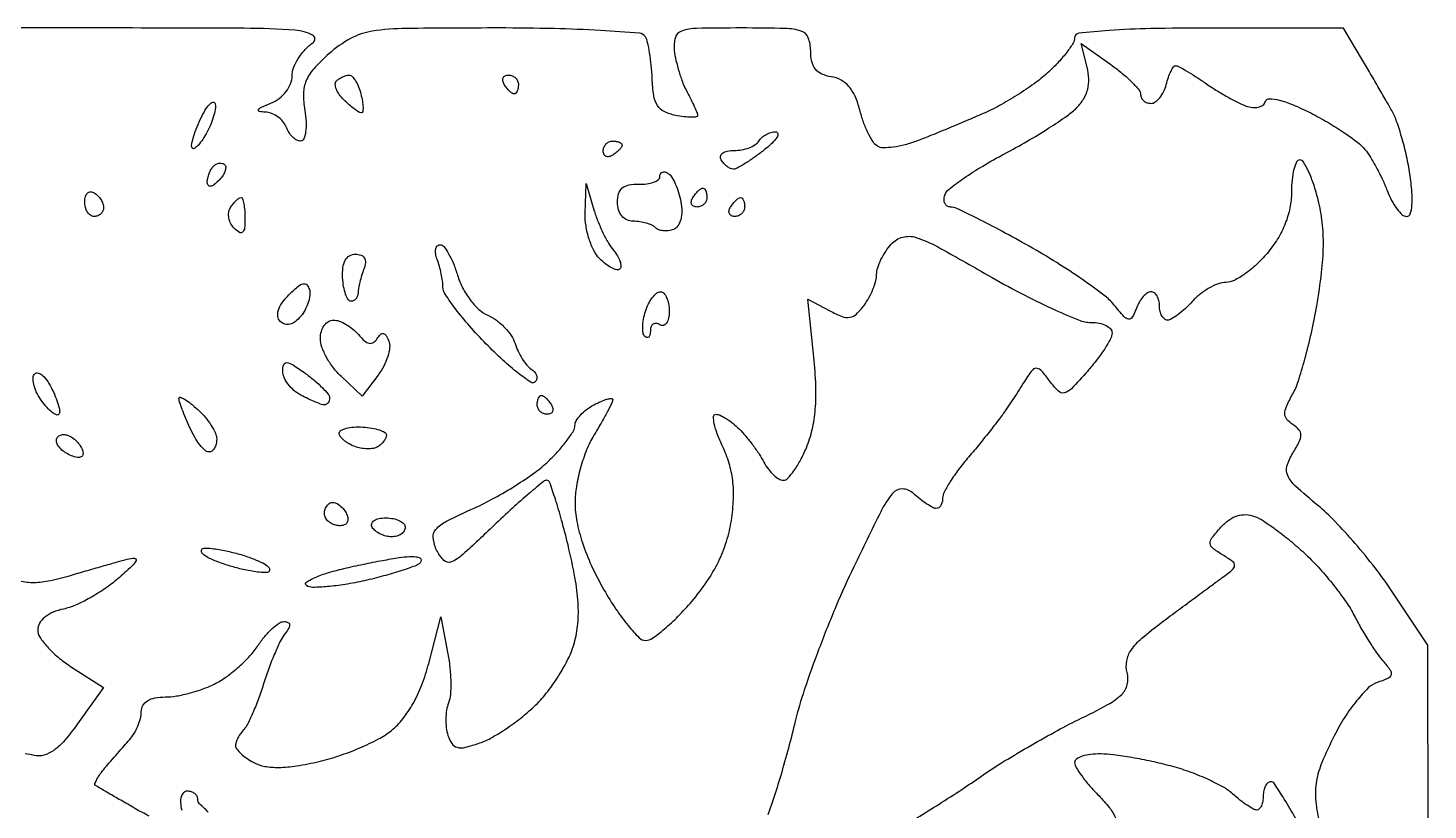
# Model space of a CAD drawing. Extents: x 0 to 102, y 0 to 135.
# Drawn here: x 45.26 to 57.82, y 128.34 to 135.36 of the extents above; entities that cross this region are included whole.
import ezdxf

# ---------------------------------------------------------------- set-up
doc = ezdxf.new("R2010")
doc.units = 0
doc.header["$MEASUREMENT"] = 0

msp = doc.modelspace()

# ---------------------------------------------------------------- linework, layer by layer
for points in [[(57.82224, 128.044151), (57.82038, 129.8187), (57.497034, 130.304742, 0.018129), (57.348404, 130.511496, 0.013143), (57.168805, 130.730964, 0.013308), (56.987016, 130.930569, 0.028084), (56.833717, 131.073184, -0.010923), (56.633087, 131.247383, -0.096947), (56.563429, 131.340811, -0.187918), (56.556919, 131.42646, -0.064957), (56.609022, 131.541473, 0.02141), (56.666955, 131.644491, 0.117128), (56.681804, 131.706161, 0.185109), (56.663991, 131.753061, 0.071365), (56.609815, 131.798622, -0.077305), (56.556182, 131.844821, -0.176098), (56.537778, 131.894191, -0.108886), (56.551823, 131.960499, -0.020866), (56.607584, 132.070991, 0.049339), (56.657513, 132.185711, 0.011539), (56.717317, 132.386983, 0.011785), (56.775577, 132.622831, 0.011326), (56.82351, 132.8643, 0.013577), (56.867502, 133.16315, 0.026254), (56.883557, 133.404185, 0.031354), (56.873329, 133.614144, 0.03371), (56.836848, 133.81605, 0.01829), (56.796825, 133.953819, 0.027679), (56.751148, 134.069982, 0.026334), (56.705953, 134.156236, 0.264817), (56.671957, 134.1756, 0.292012), (56.643118, 134.157188, 0.045626), (56.619301, 134.090527, 0.038706), (56.602799, 133.996976, 0.02431), (56.5974, 133.885991, -0.050028), (56.583249, 133.744915, -0.044801), (56.541246, 133.603899, -0.042748), (56.47239, 133.466471, -0.037414), (56.37838, 133.336091, -0.030491), (56.28361, 133.236475, -0.033317), (56.180055, 133.15226, -0.035409), (56.082695, 133.093189, -0.119202), (56.010792, 133.0758, 0.087813), (55.942898, 133.063784, 0.040215), (55.860885, 133.026097, 0.038197), (55.778663, 132.971344, 0.042875), (55.7091, 132.9066, -0.021385), (55.645233, 132.841823, -0.02603), (55.579957, 132.787103, -0.026046), (55.521523, 132.747679, -0.136196), (55.484488, 132.7374, -0.172711), (55.457211, 132.747112, -0.093691), (55.434, 132.774677, -0.074067), (55.418295, 132.815754, -0.054379), (55.413, 132.8643, 0.057609), (55.407389, 132.912836, 0.076852), (55.390808, 132.953923, 0.095748), (55.36627, 132.981458, 0.164455), (55.337451, 132.9912, 0.154553), (55.304441, 132.980746, 0.056778), (55.267469, 132.947872, 0.049462), (55.23254, 132.90014, 0.041642), (55.205302, 132.843702, -0.033616), (55.167871, 132.762858, -0.313272), (55.135293, 132.746604, -0.17656), (55.094112, 132.768775, -0.011776), (55.005901, 132.872693, 0.06022), (54.913835, 132.962006, 0.011193), (54.722693, 133.100652, 0.011852), (54.490453, 133.253292, 0.010572), (54.242318, 133.400891, 0.005412), (53.99836, 133.53564, 0.007768), (53.779152, 133.649285, 0.004568), (53.593079, 133.74, 0.111579), (53.537318, 133.7526, -0.140351), (53.507943, 133.761011, -0.142212), (53.48765, 133.783664, -0.115238), (53.480041, 133.81793, -0.073875), (53.486499, 133.85835, -0.151451), (53.524417, 133.913006, -0.014208), (53.657667, 134.011232, -0.017204), (53.827436, 134.120628, -0.012692), (54.022299, 134.2303, 0.009938), (54.225374, 134.343125, 0.010491), (54.420121, 134.461984, 0.010174), (54.583507, 134.571216, 0.045929), (54.671086, 134.6452, 0.058546), (54.73251, 134.724245, 0.073309), (54.768401, 134.809782, 0.071623), (54.778571, 134.903639, 0.052757), (54.763909, 135.007316), (54.710345, 135.220732), (54.977072, 135.030805, -0.018214), (55.079221, 134.95231, -0.0244), (55.165449, 134.87351, -0.022945), (55.228956, 134.803357, -0.174187), (55.2438, 134.762039, 0.116605), (55.25091, 134.731967, 0.100522), (55.270978, 134.706359, 0.093028), (55.300987, 134.689169, 0.083867), (55.33632, 134.6832, 0.156018), (55.374985, 134.695566, 0.068086), (55.41466, 134.732902, 0.057927), (55.449308, 134.787671, 0.048178), (55.473087, 134.8524, -0.021026), (55.492985, 134.917222, -0.031156), (55.51624, 134.971897, -0.031786), (55.539533, 135.011835, -0.249822), (55.557857, 135.0216, -0.12568), (55.583264, 135.015111, -0.007558), (55.652441, 134.975941, -0.010941), (55.733967, 134.925709, -0.007841), (55.82294, 134.866167, 0.01239), (55.919371, 134.802895, 0.010758), (56.02342, 134.741318, 0.010883), (56.120042, 134.689645, 0.030979), (56.190084, 134.659419, 0.061242), (56.246856, 134.646538, 0.08119), (56.29965, 134.649774, 0.10016), (56.340332, 134.668084, 0.157913), (56.362848, 134.698644, -0.326561), (56.398994, 134.724327, -0.057904), (56.486465, 134.712962, -0.039514), (56.611336, 134.671044, -0.017224), (56.769877, 134.596928, -0.014999), (56.922213, 134.513362, -0.015273), (57.068328, 134.42129, -0.015217), (57.190178, 134.3337, -0.059085), (57.256687, 134.268987, -0.032206), (57.305146, 134.200625, -0.014279), (57.360476, 134.104817, -0.014065), (57.413499, 133.999661, -0.018428), (57.455599, 133.90065, 0.03012), (57.495956, 133.811578, 0.039758), (57.543664, 133.736341, 0.044556), (57.591467, 133.683315, 0.189237), (57.630482, 133.668, 0.324201), (57.663206, 133.69171, 0.060427), (57.678535, 133.768895, 0.039757), (57.678042, 133.888226, 0.016315), (57.659254, 134.049152, 0.017268), (57.629607, 134.209006, 0.015021), (57.587805, 134.374123, 0.015271), (57.540907, 134.521273, 0.042344), (57.496287, 134.620202, 0.003138), (57.44427, 134.712195, 0.00133), (57.373417, 134.834927, 0.001316), (57.297081, 134.965555, 0.001723), (57.226589, 135.084515), (57.0627, 135.35893), (55.85715, 135.359465, 0.005009), (55.333553, 135.354452, 0.013341), (54.960275, 135.337167, 0.00934), (54.68813, 135.31216, 0.382261), (54.6516, 135.27136, -0.140968), (54.638059, 135.224285, -0.022839), (54.583259, 135.145182, -0.023654), (54.508028, 135.055652, -0.018846), (54.41895, 134.96629, -0.029178), (54.305592, 134.872548, -0.015464), (54.155236, 134.76931, -0.015339), (53.994446, 134.672906, -0.022917), (53.8479, 134.599644, -0.003472), (53.698642, 134.534625, -0.002432), (53.529638, 134.463368, -0.002454), (53.367072, 134.396688, -0.005117), (53.239656, 134.346666, -0.026302), (53.129868, 134.311343, -0.031277), (53.023121, 134.290132, -0.032769), (52.932879, 134.283977, -0.139943), (52.881446, 134.298516, -0.114516), (52.842831, 134.33684, -0.027189), (52.798536, 134.41663, -0.026567), (52.756501, 134.516249, -0.023487), (52.723289, 134.623915, 0.039394), (52.680982, 134.747034, 0.074797), (52.62552, 134.835683, 0.091155), (52.555013, 134.892772, 0.088727), (52.46815, 134.921734, -0.067394), (52.382988, 134.946169, -0.121613), (52.325796, 134.990194, -0.113958), (52.293387, 135.058014, -0.054766), (52.2828, 135.154384, 0.093437), (52.260598, 135.272155, 0.22343), (52.197581, 135.331868, 0.07461), (52.057916, 135.355829, 0.00524), (51.659934, 135.36, 0.004878), (51.259321, 135.356092, 0.075974), (51.124429, 135.332775, 0.248372), (51.068647, 135.274211, 0.096175), (51.05913, 135.159015, 0.029259), (51.074312, 135.069404, 0.017945), (51.10209, 134.965911, 0.01797), (51.137073, 134.86511, 0.030364), (51.174396, 134.783876, -0.007977), (51.210093, 134.714539, -0.01057), (51.240221, 134.650268, -0.008139), (51.263247, 134.595949, -0.096461), (51.2676, 134.573593, -0.382917), (51.256794, 134.561552, -0.029201), (51.209418, 134.559199, -0.028461), (51.145485, 134.563402, -0.016582), (51.069533, 134.575326, -0.067476), (50.96953, 134.60887, -0.138071), (50.908543, 134.663754, -0.10353), (50.874834, 134.754055, -0.028352), (50.860453, 134.906158, 0.014476), (50.852587, 135.024218, 0.016437), (50.838072, 135.136696, 0.015786), (50.819692, 135.230851, 0.082491), (50.799727, 135.279563, 0.239188), (50.745903, 135.312391, 0.004249), (50.397658, 135.336674, 0.009501), (49.979722, 135.354286, 0.005778), (49.485275, 135.36, 0.00269), (48.65483, 135.355532, 0.035109), (48.347563, 135.330604, 0.08811), (48.154109, 135.26501, 0.056347), (47.959779, 135.127665, 0.025984), (47.824077, 134.993479, 0.084348), (47.755926, 134.887333, 0.098186), (47.73214, 134.773916, 0.04299), (47.743693, 134.620065, -0.027391), (47.754956, 134.514312, -0.04651), (47.751257, 134.425473, -0.062902), (47.734878, 134.363952, -0.305219), (47.706426, 134.3448, -0.130433), (47.671489, 134.354071, -0.06311), (47.634254, 134.382077, -0.056173), (47.600504, 134.423164, -0.052304), (47.575794, 134.4717, 0.084423), (47.54681, 134.520621, 0.063496), (47.500571, 134.562898, 0.063125), (47.444877, 134.592446, 0.080958), (47.388099, 134.603962, -0.043435), (47.335437, 134.6106, -0.520225), (47.328718, 134.626525, -0.146208), (47.354868, 134.649472, -0.011928), (47.43945, 134.685836, 0.067164), (47.513451, 134.727845, 0.064373), (47.574879, 134.788493, 0.068252), (47.615835, 134.858889, 0.09797), (47.6298, 134.929477, -0.091842), (47.643432, 135.003067, -0.048859), (47.685032, 135.086198, -0.046378), (47.745893, 135.165544, -0.053246), (47.817824, 135.228303, 0.565991), (47.813027, 135.29643, 0.100183), (47.658084, 135.339434, 0.016492), (47.199929, 135.356875, 0.001267), (45.966888, 135.36), (43.927927, 135.36)], [(46.346185, 128.28283, -0.008886), (46.217586, 128.353485, -0.000967), (46.092024, 128.425727, -0.0014), (45.981393, 128.490078, -0.000709), (45.887743, 128.545081, -0.023319), (45.865816, 128.559419, -0.337069), (45.860896, 128.575618, -0.034832), (45.878422, 128.614342, -0.032179), (45.908744, 128.662817, -0.019431), (45.950416, 128.71627, -0.002163), (46.001858, 128.776686, -0.001379), (46.062193, 128.846537, -0.001385), (46.12174, 128.91471, -0.002577), (46.17045, 128.969593, 0.047846), (46.210935, 129.024492, 0.035229), (46.245136, 129.091927, 0.03593), (46.268568, 129.160986, 0.063907), (46.2762, 129.220457, -0.128933), (46.291006, 129.276918, -0.127066), (46.331666, 129.319215, -0.093542), (46.399153, 129.345065, -0.044844), (46.491901, 129.3534, 0.043664), (46.591534, 129.362117, 0.022468), (46.713869, 129.389407, 0.02215), (46.838116, 129.429028, 0.031074), (46.944638, 129.475976, 0.038676), (47.045719, 129.538585, 0.024432), (47.153585, 129.625943, 0.024495), (47.251772, 129.722799, 0.040825), (47.323087, 129.814376, -0.027862), (47.384054, 129.896992, -0.033818), (47.450282, 129.966802, -0.036027), (47.512436, 130.016255, -0.151153), (47.557509, 130.0302, -0.097316), (47.59271, 130.023283, -0.28138), (47.606828, 130.004089, -0.157045), (47.599474, 129.972096, -0.033362), (47.566584, 129.92445, 0.054207), (47.527492, 129.862452, 0.012617), (47.476214, 129.750359, 0.012871), (47.42349, 129.617609, 0.012297), (47.376805, 129.4803, -0.012056), (47.330826, 129.344851, -0.013762), (47.280203, 129.217696, -0.012975), (47.231696, 129.112584, -0.072227), (47.19658, 129.06153, 0.035635), (47.168115, 129.026002, 0.032629), (47.144049, 128.985762, 0.034211), (47.127382, 128.946924, 0.084443), (47.1222, 128.916457, 0.167788), (47.132787, 128.885795, 0.039028), (47.17019, 128.845076, 0.036032), (47.223028, 128.802542, 0.028595), (47.285569, 128.76432, 0.081131), (47.38448, 128.730498, 0.046257), (47.51077, 128.720991, 0.035444), (47.67002, 128.73507, 0.016957), (47.871694, 128.774471, 0.02467), (48.050122, 128.825043, 0.019772), (48.236667, 128.896337, 0.020196), (48.404201, 128.976231, 0.046977), (48.5205, 129.052302, 0.058598), (48.623039, 129.15583, 0.038731), (48.715745, 129.29546, 0.035159), (48.794522, 129.463489, 0.028743), (48.855209, 129.652525), (48.963866, 130.0725), (49.025229, 129.755887, -0.021899), (49.044778, 129.624441, -0.021665), (49.052846, 129.491314, -0.022134), (49.049685, 129.374486, -0.073908), (49.033077, 129.299819, 0.054115), (49.016058, 129.235395, 0.032895), (49.009411, 129.156817, 0.032683), (49.01314, 129.077044, 0.048856), (49.027657, 129.008834, 0.071195), (49.063574, 128.934381, 0.188223), (49.111327, 128.901213, 0.120716), (49.184374, 128.9016, 0.022471), (49.313871, 128.940313, 0.045398), (49.423794, 128.990216, 0.019958), (49.55958, 129.074744, 0.019558), (49.69744, 129.176496, 0.024799), (49.815945, 129.281386, 0.035292), (49.923059, 129.402015, 0.024748), (50.02659, 129.551387, 0.025077), (50.111868, 129.705121, 0.046761), (50.162375, 129.838152, 0.045596), (50.193658, 130.011766, 0.037979), (50.195763, 130.199326, 0.029616), (50.167702, 130.424627, 0.013106), (50.105369, 130.718027, 0.007581), (50.048312, 130.940825, 0.012226), (49.992248, 131.128481, 0.005986), (49.940153, 131.282201, 0.318146), (49.916141, 131.2992, 0.174613), (49.884086, 131.287653, 0.003846), (49.75583, 131.179806, 0.00828), (49.607171, 131.048518, 0.005443), (49.440258, 130.892752, -0.004756), (49.162682, 130.632997, -0.084322), (49.060021, 130.566544, -0.305712), (48.991902, 130.579443, -0.087559), (48.926587, 130.671787, -0.082965), (48.895572, 130.781547, -0.213102), (48.920187, 130.858364, -0.094316), (49.014462, 130.930436, -0.010041), (49.264769, 131.049671, 0.01984), (49.44524, 131.140018, 0.01511), (49.635536, 131.25255, 0.015347), (49.807716, 131.36907, 0.034286), (49.929142, 131.470144, 0.018902), (50.020519, 131.564328, 0.023549), (50.097694, 131.658721, 0.022797), (50.153843, 131.742092, 0.137639), (50.1678, 131.791833, -0.137219), (50.179632, 131.834134, -0.049439), (50.217502, 131.884548, -0.044441), (50.272258, 131.934435, -0.039693), (50.337, 131.976, -0.018773), (50.401929, 132.007674, -0.035916), (50.456497, 132.027254, -0.050549), (50.494843, 132.033903, -0.435072), (50.5062, 132.023321, -0.11601), (50.499632, 131.995396, -0.005836), (50.45659, 131.911422, -0.009106), (50.402015, 131.812355, -0.006445), (50.337316, 131.703095, 0.042581), (50.272568, 131.573198, 0.026166), (50.217949, 131.411087, 0.026142), (50.180472, 131.243798, 0.041813), (50.168116, 131.097998, 0.048956), (50.184586, 130.928515, 0.031439), (50.234953, 130.737304, 0.028184), (50.316614, 130.530922, 0.021643), (50.427809, 130.315448, 0.017628), (50.535718, 130.141378, 0.024642), (50.644957, 129.994494, 0.022689), (50.743335, 129.885469, 0.200451), (50.801917, 129.861, 0.155475), (50.863097, 129.880495, 0.021266), (50.970382, 129.963672, 0.02277), (51.092282, 130.076675, 0.017446), (51.215192, 130.21052, 0.027777), (51.351393, 130.388792, 0.035619), (51.454963, 130.56733, 0.037721), (51.527593, 130.749677, 0.038717), (51.57124, 130.939293, 0.026461), (51.589659, 131.130682, 0.040575), (51.583321, 131.297054, 0.043613), (51.551075, 131.451095, 0.03788), (51.491525, 131.604973, -0.020784), (51.444618, 131.714873, -0.039362), (51.417734, 131.807262, -0.056923), (51.411878, 131.871612, -0.407503), (51.432126, 131.8914, -0.111644), (51.470639, 131.882692, -0.030021), (51.525855, 131.852185, -0.02885), (51.586034, 131.808998, -0.026318), (51.642811, 131.757903, -0.022607), (51.700259, 131.695011, -0.013715), (51.762656, 131.615856, -0.013732), (51.820373, 131.533743, -0.023457), (51.863331, 131.461803, 0.037961), (51.902974, 131.399582, 0.0433), (51.950035, 131.346965, 0.048177), (51.997217, 131.310479, 0.141426), (52.036293, 131.2992, 0.206998), (52.077002, 131.316808, 0.033797), (52.132759, 131.384811, 0.032418), (52.191094, 131.479027, 0.023454), (52.244006, 131.590643, 0.043065), (52.296433, 131.754477, 0.035325), (52.324452, 131.936171, 0.0298), (52.329284, 132.148016, 0.016843), (52.311194, 132.404328), (52.256609, 132.92657), (52.453357, 132.821274, 0.02991), (52.564227, 132.770212, 0.132603), (52.634956, 132.762535, 0.153029), (52.694304, 132.791883, 0.044148), (52.762553, 132.869758, 0.033778), (52.805595, 132.937829, 0.028304), (52.841969, 133.015149, 0.029248), (52.867117, 133.089873, 0.066639), (52.875, 133.148758, -0.078758), (52.884241, 133.207061, -0.034486), (52.913588, 133.279834, -0.033042), (52.956091, 133.354353, -0.037811), (53.006365, 133.419134, -0.142909), (53.108639, 133.482027, -0.145591), (53.227879, 133.479438, -0.048524), (53.419791, 133.396521, -0.00443), (53.873515, 133.140541, 0.010275), (54.169194, 132.978252, 0.013018), (54.449078, 132.841188, 0.011078), (54.687034, 132.738556, 0.096201), (54.79965, 132.71652, -0.048119), (54.872305, 132.709408, -0.069292), (54.933299, 132.688372, -0.090891), (54.973858, 132.657427, -0.193834), (54.987327, 132.621075, -0.117031), (54.973567, 132.569577, -0.019466), (54.921105, 132.480654, -0.020433), (54.849692, 132.379085, -0.016835), (54.765646, 132.276697, -0.009499), (54.623091, 132.120571, -0.142489), (54.56011, 132.083776, -0.265098), (54.505508, 132.099042, -0.037151), (54.426579, 132.191684, 0.020033), (54.356969, 132.279289, 0.169393), (54.31401, 132.304098, 0.259375), (54.275427, 132.291335, 0.047822), (54.22851, 132.229388, -0.003988), (54.190904, 132.169485, -0.001876), (54.141398, 132.092644, -0.001858), (54.088932, 132.01253, -0.002615), (54.041501, 131.941497, -0.01356), (53.983938, 131.861054, -0.004623), (53.896178, 131.747381, -0.004592), (53.796914, 131.623594, -0.00528), (53.69985, 131.507328, 0.015763), (53.610769, 131.395961, 0.019648), (53.535541, 131.286905, 0.018254), (53.480299, 131.192202, 0.123512), (53.4672, 131.139982, -0.058123), (53.462981, 131.103807, -0.077278), (53.450518, 131.073183, -0.096034), (53.432074, 131.052664, -0.163203), (53.410411, 131.0454, -0.125833), (53.379607, 131.053277, -0.020223), (53.326004, 131.085492, -0.021262), (53.264715, 131.129627, -0.017239), (53.202811, 131.181883, 0.178421), (53.104573, 131.221398, 0.234392), (53.018027, 131.181585, 0.054116), (52.911316, 131.015481, 0.003848), (52.669223, 130.520915, 0.012075), (52.512285, 130.172645, 0.009277), (52.357283, 129.785319, 0.009397), (52.225791, 129.417483, 0.021934), (52.144815, 129.136582, -0.00639), (52.082798, 128.893278, -0.006079), (52.013592, 128.647543, -0.006044), (51.947163, 128.431852, -0.021363), (51.896986, 128.2959, 0.003663)], [(53.235838, 128.268315, 0.004646), (53.435309, 128.391745, 0.004617), (53.638005, 128.522425, 0.006993), (53.811661, 128.640178, -0.013491), (53.994583, 128.760776, -0.007139), (54.227423, 128.900858, -0.007099), (54.469864, 129.037471, -0.010902), (54.68391, 129.148128, 0.010912), (54.949809, 129.285599, 0.067317), (55.073638, 129.376533, 0.143877), (55.123509, 129.46421, 0.119888), (55.122727, 129.571802, -0.105888), (55.119045, 129.677216, -0.107154), (55.15894, 129.77439, -0.064801), (55.255102, 129.881307, -0.017148), (55.434878, 130.025086, -0.000521), (55.584664, 130.136438, -0.000488), (55.737998, 130.249947, -0.000485), (55.874284, 130.350426, -0.001674), (55.9629, 130.41517, 0.013608), (56.066243, 130.494526, 0.207712), (56.086554, 130.533622, 0.259999), (56.06946, 130.570008, 0.021018), (55.977872, 130.630124, -0.027917), (55.890082, 130.689493, -0.220285), (55.867685, 130.731818, -0.180985), (55.883304, 130.781424, -0.018112), (55.964697, 130.878185, -0.052573), (56.036057, 130.942071, -0.078798), (56.110552, 130.979711, -0.086868), (56.187425, 130.990332, -0.079743), (56.265812, 130.974837, -0.056726), (56.346804, 130.933935, -0.014629), (56.466969, 130.849908, -0.014698), (56.599249, 130.74535, -0.01448), (56.725834, 130.632695, -0.020659), (56.850528, 130.504946, -0.015541), (56.977163, 130.354876, -0.015781), (57.087566, 130.206054, -0.034548), (57.160199, 130.084233, 0.013303), (57.220659, 129.972281, 0.010785), (57.291217, 129.855461, 0.010936), (57.360985, 129.750533, 0.027586), (57.41748, 129.678312, -0.024494), (57.482641, 129.596064, -0.222151), (57.490797, 129.552192, -0.230205), (57.462304, 129.518766, -0.026263), (57.366868, 129.482861, 0.117371), (57.286143, 129.434362, 0.029269), (57.181889, 129.319632, 0.028292), (57.074914, 129.170579, 0.025125), (56.980774, 129.00451, 0.017056), (56.87009, 128.764029, 0.055466), (56.820589, 128.595956, 0.066498), (56.813828, 128.438107, 0.032767), (56.844997, 128.239287, 0.041034)], [(45.165912, 130.399613, 0.059854), (45.298306, 130.381942, 0.053068), (45.441772, 130.39531, 0.021977), (45.631141, 130.442234, -0.001191), (45.777152, 130.484926, -0.0011), (45.927296, 130.52808, -0.001097), (46.061209, 130.565934, -0.003666), (46.1493, 130.589931, -0.063041), (46.215911, 130.598823, -0.554421), (46.228882, 130.578367, -0.094458), (46.190964, 130.526979, -0.007527), (46.0647, 130.413598, -0.029349), (45.950479, 130.325323, -0.022942), (45.817113, 130.242931, -0.023459), (45.68544, 130.177592, -0.051137), (45.57825, 130.143077, 0.047347), (45.484197, 130.113574, 0.070216), (45.410171, 130.069322, 0.087195), (45.362846, 130.01513, 0.138761), (45.346647, 129.956175, 0.143911), (45.366478, 129.890553, 0.03838), (45.433787, 129.803118, 0.035617), (45.529167, 129.711218, 0.030214), (45.641822, 129.628179), (45.935949, 129.437658), (45.704642, 129.112771, -0.022095), (45.588914, 128.964544, -0.058657), (45.490436, 128.873436, -0.088714), (45.401214, 128.830073, -0.13359), (45.315235, 128.829228, 0.039706), (45.23447, 128.843625, 0.267682)], [(56.632038, 128.265895, 0.014291), (56.532565, 128.43668, 0.008608), (56.444522, 128.573072, 0.250121), (56.409052, 128.592, 0.186241), (56.384063, 128.582358, 0.089761), (56.362827, 128.554723, 0.069595), (56.34843, 128.513661, 0.049604), (56.3436, 128.4651, -0.042812), (56.339433, 128.416518, -0.06249), (56.326918, 128.375477, -0.082021), (56.308523, 128.347671, -0.208616), (56.286811, 128.3382, -0.129191), (56.255622, 128.346396, -0.018915), (56.199432, 128.380981, -0.020322), (56.134873, 128.428072, -0.016181), (56.069097, 128.483836, 0.058351), (55.980464, 128.546977, 0.02004), (55.839225, 128.617368, 0.019603), (55.675807, 128.683223, 0.021455), (55.512535, 128.733903, 0.011801), (55.344004, 128.774158, 0.010096), (55.164777, 128.808753, 0.010216), (55.000576, 128.833579, 0.028402), (54.88425, 128.842066, 0.032974), (54.795129, 128.837618, 0.05102), (54.719941, 128.820982, 0.066514), (54.668099, 128.795777, 0.251465), (54.6516, 128.765045, 0.137804), (54.663892, 128.721294, 0.020471), (54.715271, 128.644341, 0.021754), (54.785358, 128.556445, 0.017191), (54.868354, 128.467537, -0.031752), (54.963993, 128.358913, -0.065845), (55.020702, 128.261443, -0.084358)], [(46.876992, 128.320502, -0.017996), (46.799722, 128.394724, -0.194792), (46.7838, 128.434042, 0.127918), (46.776524, 128.462018, 0.100742), (46.75605, 128.485851, 0.089352), (46.725424, 128.501875, 0.076099), (46.689333, 128.5074, 0.197013), (46.656565, 128.493967, 0.126717), (46.63514, 128.458275, 0.086529), (46.62879, 128.403728, 0.049804), (46.639113, 128.3382, -0.03825)]]:
    msp.add_lwpolyline(points, format="xyb")
for points in [[(48.141633, 134.937, -0.206514), (48.167969, 134.925638, -0.050367), (48.197453, 134.887297, -0.0433), (48.22513, 134.832586, -0.031516), (48.246513, 134.7678, -0.021148), (48.260579, 134.702914, -0.037168), (48.265888, 134.648303, -0.046783), (48.263128, 134.609444, -0.366842), (48.250337, 134.5986, -0.141799), (48.228136, 134.605025, -0.018884), (48.18747, 134.632918, -0.020622), (48.14078, 134.670691, -0.015989), (48.093086, 134.715429, -0.042888), (48.052203, 134.763998, -0.062574), (48.02596, 134.813323, -0.082124), (48.017328, 134.855884, -0.208343), (48.028629, 134.884629, -0.049925), (48.053134, 134.904675, -0.037989), (48.083427, 134.921616, -0.038943), (48.114609, 134.933215, -0.069684)], [(49.570607, 134.937, -0.093332), (49.604807, 134.93056, -0.09642), (49.633882, 134.912149, -0.099167), (49.653342, 134.88468, -0.105053), (49.6602, 134.8524, -0.042167), (49.657464, 134.820011, -0.061769), (49.649241, 134.792651, -0.081139), (49.637159, 134.774099, -0.210953), (49.622893, 134.7678, -0.151918), (49.605065, 134.773345, -0.038439), (49.581186, 134.792651, -0.035638), (49.556057, 134.820017, -0.029505), (49.5333, 134.8524, -0.082592), (49.520059, 134.884726, -0.161196), (49.522691, 134.912149, -0.182303), (49.540579, 134.930377, -0.108972)], [(46.937337, 134.685125, -0.119015), (46.941321, 134.643553, -0.03111), (46.927672, 134.577433, -0.029801), (46.902176, 134.501851, -0.026622), (46.867032, 134.426844, -0.021547), (46.827376, 134.359853, -0.038434), (46.788416, 134.309069, -0.050229), (46.755235, 134.278821, -0.371905), (46.735533, 134.280267, -0.243893), (46.727521, 134.305544, -0.023571), (46.741929, 134.370393, -0.025738), (46.768171, 134.450322, -0.017407), (46.805837, 134.538548, -0.021696), (46.847999, 134.619199, -0.051582), (46.887721, 134.67389, -0.123402), (46.918005, 134.694343, -0.4189)], [(51.970543, 134.427519, -0.384091), (51.988115, 134.41108, -0.169067), (51.979574, 134.377593, -0.058461), (51.934295, 134.323994, -0.02219), (51.8598, 134.2602, -0.011873), (51.774533, 134.196707, -0.015367), (51.693256, 134.142807, -0.013089), (51.623627, 134.102134, -0.118127), (51.589843, 134.092881, -0.11719), (51.563678, 134.098216, -0.051817), (51.533199, 134.116404, -0.047361), (51.503433, 134.143376, -0.046627), (51.4791, 134.1756, -0.195087), (51.473665, 134.207599, -0.183858), (51.491876, 134.235349, -0.1076), (51.534868, 134.254138, -0.049451), (51.596014, 134.2602, 0.045566), (51.664616, 134.266465, 0.045713), (51.730871, 134.285051, 0.049743), (51.785369, 134.312342, 0.113876), (51.8175, 134.3448, -0.076211), (51.84496, 134.377027, -0.054416), (51.884024, 134.403996, -0.054271), (51.928125, 134.421974, -0.074466)], [(50.5062, 134.3448, -0.042167), (50.538589, 134.342064, -0.061769), (50.565949, 134.333841, -0.081139), (50.584501, 134.321759, -0.210953), (50.5908, 134.307493, -0.151918), (50.585255, 134.289665, -0.038439), (50.565949, 134.265786, -0.035638), (50.538583, 134.240657, -0.029505), (50.5062, 134.2179, -0.082592), (50.473874, 134.204659, -0.161196), (50.446451, 134.207291, -0.182303), (50.428223, 134.225179, -0.108972), (50.4216, 134.255207, -0.093332), (50.42804, 134.289407, -0.09642), (50.446451, 134.318482, -0.099167), (50.47392, 134.337942, -0.105053)], [(47.02491, 134.13189, -0.212536), (47.034185, 134.107731, -0.080535), (47.026373, 134.071612, -0.061283), (47.003633, 134.029603, -0.041736), (46.96851, 133.98807, -0.034019), (46.92703, 133.951881, -0.131573), (46.89569, 133.939081, -0.290264), (46.876325, 133.948172, -0.142677), (46.8684, 133.97538, -0.054831), (46.872536, 134.012985, -0.038674), (46.884967, 134.053688, -0.039129), (46.903194, 134.091233, -0.063896), (46.9248, 134.1192, -0.075941), (46.94964, 134.137456, -0.089268), (46.977472, 134.146193, -0.100736), (47.003896, 134.144215, -0.128169)], [(51.003699, 134.054943, -0.117155), (51.035069, 134.023483, -0.032136), (51.068022, 133.961175, -0.030626), (51.097316, 133.883584, -0.027727), (51.118057, 133.800389, -0.045586), (51.126492, 133.714388, -0.066699), (51.116906, 133.639029, -0.083837), (51.091141, 133.582406, -0.153716), (51.051829, 133.551168, -0.059046), (51.007052, 133.539808, -0.056948), (50.960296, 133.539026, -0.061715), (50.918647, 133.548353, -0.110902), (50.8892, 133.567, 0.090801), (50.857608, 133.588813, 0.035223), (50.807531, 133.60725, 0.033429), (50.749121, 133.620037, 0.035288), (50.690579, 133.624621, -0.104692), (50.633126, 133.637241, -0.113128), (50.587545, 133.671901, -0.102182), (50.558463, 133.7262, -0.072136), (50.5485, 133.7949, -0.071257), (50.559591, 133.872328, -0.14594), (50.592604, 133.92334, -0.132304), (50.650787, 133.95098, -0.053976), (50.73885, 133.957383, 0.037635), (50.811751, 133.960297, 0.057557), (50.873285, 133.974717, 0.076884), (50.915213, 133.997548, 0.233799), (50.9292, 134.025826, -0.116437), (50.935092, 134.050784, -0.185729), (50.951084, 134.065382, -0.155299), (50.975215, 134.06694, -0.077628)], [(50.338402, 133.726041, 0.021658), (50.373275, 133.625842, 0.017559), (50.418986, 133.521624, 0.017907), (50.468018, 133.428416, 0.043188), (50.512386, 133.364447, -0.036842), (50.548399, 133.313903, -0.052894), (50.571786, 133.264191, -0.066559), (50.580299, 133.222433, -0.216699), (50.570627, 133.196627, -0.259578), (50.54412, 133.189078, -0.060625), (50.499116, 133.205587, -0.047566), (50.445066, 133.24006, -0.030655), (50.389371, 133.289314, -0.079393), (50.337358, 133.361112, -0.039819), (50.294771, 133.465042, -0.038244), (50.266991, 133.582184, -0.04589), (50.259672, 133.695193), (50.266943, 133.9641)], [(51.314893, 133.9218, -0.210953), (51.329159, 133.915501, -0.081139), (51.341241, 133.896949, -0.061769), (51.349464, 133.869589, -0.042167), (51.3522, 133.8372, -0.105053), (51.345342, 133.80492, -0.099167), (51.325882, 133.777451, -0.09642), (51.296807, 133.75904, -0.093332), (51.262607, 133.7526, -0.108972), (51.232579, 133.759223, -0.182303), (51.214691, 133.777451, -0.161196), (51.212059, 133.804874, -0.082592), (51.2253, 133.8372, -0.029505), (51.248057, 133.869583, -0.035638), (51.273186, 133.896949, -0.038439), (51.297065, 133.916255, -0.151918)], [(45.8532, 133.8795, -0.06081), (45.885561, 133.853595, -0.051032), (45.912949, 133.819189, -0.053229), (45.931599, 133.781919, -0.089642), (45.9378, 133.747607, -0.105429), (45.931323, 133.717233, -0.099231), (45.912949, 133.691385, -0.096318), (45.885495, 133.674059, -0.092995), (45.8532, 133.668, -0.153634), (45.820935, 133.678154, -0.097988), (45.793451, 133.706744, -0.080552), (45.774906, 133.749462, -0.062283), (45.7686, 133.799893, -0.066118), (45.774798, 133.846561, -0.138808), (45.793451, 133.877683, -0.191142), (45.821082, 133.888632, -0.139169)], [(47.169493, 133.8372, -0.322196), (47.184035, 133.826744, -0.031559), (47.195841, 133.782527, -0.030595), (47.204106, 133.722422, -0.018873), (47.2068, 133.65108, -0.02285), (47.202818, 133.56399, -0.178281), (47.18565, 133.527921, -0.339454), (47.157196, 133.524513, -0.062607), (47.112651, 133.559109, -0.074436), (47.080937, 133.601991, -0.072722), (47.062856, 133.652618, -0.077894), (47.060721, 133.702999, -0.11056), (47.075344, 133.745229, -0.027183), (47.099843, 133.780437, -0.033717), (47.126447, 133.810183, -0.035867), (47.15143, 133.831311, -0.158891)], [(51.653293, 133.8372, -0.210953), (51.667559, 133.830901, -0.081139), (51.679641, 133.812349, -0.061769), (51.687864, 133.784989, -0.042167), (51.6906, 133.7526, -0.105053), (51.683742, 133.72032, -0.099167), (51.664282, 133.692851, -0.09642), (51.635207, 133.67444, -0.093332), (51.601007, 133.668, -0.108972), (51.570979, 133.674623, -0.182303), (51.553091, 133.692851, -0.161196), (51.550459, 133.720274, -0.082592), (51.5637, 133.7526, -0.029505), (51.586457, 133.784983, -0.035638), (51.611586, 133.812349, -0.038439), (51.635465, 133.831655, -0.151918)], [(48.956854, 133.4142, -0.230163), (48.991325, 133.397444, -0.036715), (49.034417, 133.333433, -0.034321), (49.077399, 133.244565, -0.023897), (49.113955, 133.13925, 0.048571), (49.159169, 133.02715, 0.04211), (49.227024, 132.92002, 0.044167), (49.306434, 132.832535, 0.083204), (49.386022, 132.780457, -0.055771), (49.463067, 132.735848, -0.042203), (49.53655, 132.671318, -0.043177), (49.59589, 132.597865, -0.072955), (49.630074, 132.526657, 0.034788), (49.657101, 132.457276, 0.030834), (49.694451, 132.389338, 0.032133), (49.735893, 132.332326, 0.077255), (49.774902, 132.29785, -0.070731), (49.805867, 132.271191, -0.10341), (49.823458, 132.23994, -0.127975), (49.825059, 132.20918, -0.146751), (49.811149, 132.183349, -0.357209), (49.77171, 132.179422, -0.01783), (49.658444, 132.260727, -0.02201), (49.521463, 132.376634, -0.013347), (49.369449, 132.524913, -0.013087), (49.221593, 132.685235, -0.017582), (49.096802, 132.83841, -0.014782), (49.002822, 132.970354, -0.148413), (48.9834, 133.034345, 0.034481), (48.979773, 133.086883, 0.016974), (48.968316, 133.152907, 0.016756), (48.951718, 133.220945, 0.023412), (48.932049, 133.280381, -0.04867), (48.917906, 133.331652, -0.089025), (48.918153, 133.374891, -0.138815), (48.932168, 133.403238, -0.21204)], [(48.197701, 133.3296, -0.089162), (48.247872, 133.320582, -0.176953), (48.27821, 133.294716, -0.15589), (48.286973, 133.252618, -0.065683), (48.273351, 133.195781, 0.016969), (48.253693, 133.138849, 0.015089), (48.237084, 133.078452, 0.015326), (48.225452, 133.023209, 0.04425), (48.222, 132.984281, -0.080249), (48.217208, 132.954614, -0.091497), (48.203362, 132.929436, -0.10085), (48.182749, 132.912614, -0.1217), (48.15855, 132.90666, -0.259705), (48.133273, 132.92077, -0.052544), (48.110155, 132.968813, -0.043234), (48.092188, 133.037152, -0.028267), (48.0829, 133.11816, -0.043398), (48.08555, 133.209205, -0.095682), (48.106467, 133.27527, -0.134829), (48.144634, 133.31499, -0.135139)], [(47.784836, 133.010708, -0.092311), (47.788048, 132.958561, -0.047209), (47.773887, 132.894305, -0.044713), (47.746109, 132.828724, -0.050722), (47.708051, 132.77205, -0.053917), (47.658865, 132.724323, -0.104101), (47.609815, 132.700317, -0.134773), (47.563921, 132.701245, -0.124953), (47.523405, 132.725355, -0.163749), (47.501398, 132.769686, -0.112329), (47.50635, 132.826092, -0.077971), (47.53965, 132.892155, -0.038817), (47.60019, 132.964012, -0.020802), (47.677922, 133.036641, -0.116062), (47.728198, 133.062738, -0.274384), (47.762085, 133.052704, -0.126087)], [(50.934901, 132.9912, -0.206697), (50.965062, 132.978175, -0.082736), (50.990623, 132.940031, -0.063085), (51.008008, 132.883692, -0.04335), (51.0138, 132.817007, -0.047867), (51.007748, 132.753931, -0.104212), (50.988949, 132.709342, -0.181468), (50.961189, 132.690142, -0.202618), (50.9292, 132.6951, 0.100119), (50.896946, 132.70702, 0.176926), (50.869451, 132.701567, 0.168389), (50.851033, 132.679302, 0.089607), (50.8446, 132.643693, -0.047402), (50.84114, 132.607279, -0.141128), (50.829905, 132.585154, -0.260457), (50.813498, 132.579882, -0.147746), (50.794575, 132.590025, -0.161178), (50.779, 132.621009, -0.042888), (50.775615, 132.67693, -0.038895), (50.782625, 132.744741, -0.031652), (50.800276, 132.815625, -0.038269), (50.827415, 132.882822, -0.048491), (50.862809, 132.939625, -0.056639), (50.900685, 132.978897, -0.174319)], [(48.000141, 132.7374, -0.088648), (48.052623, 132.728022, -0.043254), (48.114362, 132.698947, -0.041091), (48.175142, 132.656583, -0.046841), (48.225323, 132.606496, 0.037337), (48.278571, 132.551292, 0.131237), (48.322249, 132.529225, 0.202533), (48.359681, 132.536534, 0.106584), (48.393109, 132.571289, -0.058696), (48.422735, 132.608619, -0.253648), (48.448974, 132.616332, -0.209484), (48.473525, 132.598659, -0.041892), (48.497558, 132.548925, -0.120794), (48.504976, 132.490357, -0.047714), (48.487948, 132.410385, -0.043619), (48.452063, 132.323662, -0.041708), (48.401222, 132.243087), (48.259582, 132.05531), (48.071591, 132.230451, -0.04193), (47.999655, 132.309717, -0.03736), (47.938822, 132.402878, -0.039299), (47.896923, 132.495401, -0.086884), (47.8836, 132.571496, -0.068507), (47.892329, 132.634908, -0.084897), (47.917834, 132.688666, -0.099841), (47.9557, 132.724612, -0.141017)], [(47.754041, 132.2549, -0.017851), (47.834212, 132.192053, -0.023529), (47.902317, 132.128911, -0.022064), (47.95285, 132.072674, -0.162927), (47.965541, 132.03945, -0.07416), (47.962958, 132.015206, -0.091451), (47.95336, 131.994638, -0.105423), (47.938378, 131.980911, -0.133699), (47.920338, 131.976, -0.086217), (47.892678, 131.980805, -0.012142), (47.838467, 132.001726, -0.013553), (47.774999, 132.030045, -0.011153), (47.708838, 132.063577, -0.055308), (47.646251, 132.10657, -0.052254), (47.593269, 132.16299, -0.056275), (47.557137, 132.223661, -0.106576), (47.5452, 132.279026, -0.085338), (47.555253, 132.3375, -0.349604), (47.583733, 132.355261, -0.117816), (47.637834, 132.335539, -0.01126)], [(45.467925, 132.131533, -0.021173), (45.504858, 132.052684, -0.029847), (45.530444, 131.979427, -0.029926), (45.543648, 131.919396, -0.215708), (45.53599, 131.891533, -0.33504), (45.514388, 131.88645, -0.061222), (45.476806, 131.908864, -0.044484), (45.431178, 131.951283, -0.025392), (45.383693, 132.009746, -0.040653), (45.342452, 132.076995, -0.048162), (45.315324, 132.146403, -0.055017), (45.304999, 132.207866, -0.153713), (45.315628, 132.249747, -0.289089), (45.342974, 132.263105, -0.138785), (45.380663, 132.247865, -0.073054), (45.424866, 132.201811, -0.034679)], [(46.7838, 131.9337, -0.033439), (46.848549, 131.866709, -0.034148), (46.903297, 131.792131, -0.036283), (46.941438, 131.721046, -0.105367), (46.953, 131.666788, -0.060527), (46.947713, 131.623275, -0.079208), (46.932138, 131.586425, -0.097241), (46.909067, 131.561753, -0.157551), (46.88198, 131.553, -0.192314), (46.848354, 131.56643, -0.036304), (46.802981, 131.616297, -0.034096), (46.755571, 131.685969, -0.025457), (46.71278, 131.768481, -0.008285), (46.675183, 131.854757, -0.010478), (46.64344, 131.935772, -0.008713), (46.619579, 132.004303, -0.079573), (46.6146, 132.035393, -0.513201), (46.626754, 132.044115, -0.053891), (46.664302, 132.026736, -0.032864), (46.71882, 131.988886, -0.015748)], [(49.866707, 132.0606, -0.151918), (49.884535, 132.055055, -0.038439), (49.908414, 132.035749, -0.035638), (49.933543, 132.008383, -0.029505), (49.9563, 131.976, -0.082592), (49.969541, 131.943674, -0.161196), (49.966909, 131.916251, -0.182303), (49.949021, 131.898023, -0.108972), (49.918993, 131.8914, -0.093332), (49.884793, 131.89784, -0.09642), (49.855718, 131.916251, -0.099167), (49.836258, 131.94372, -0.105053), (49.8294, 131.976, -0.042167), (49.832136, 132.008389, -0.061769), (49.840359, 132.035749, -0.081139), (49.852441, 132.054301, -0.210953)], [(45.615263, 131.702812, -0.068669), (45.65618, 131.682597, -0.047422), (45.696057, 131.649634, -0.047417), (45.729013, 131.609743, -0.068602), (45.749232, 131.568805, -0.108271), (45.753216, 131.53138, -0.257062), (45.737626, 131.50921, -0.161356), (45.702591, 131.504461, -0.045328), (45.648769, 131.519694, -0.049992), (45.597525, 131.545486, -0.054888), (45.554153, 131.580265, -0.062067), (45.524541, 131.618319, -0.13514), (45.5148, 131.653701, -0.136183), (45.522781, 131.68246, -0.144673), (45.544311, 131.7022, -0.118903), (45.576869, 131.709412, -0.075908)], [(48.26424, 131.7767, -0.026011), (48.345257, 131.767781, -0.040213), (48.413587, 131.750912, -0.047538), (48.462054, 131.729418, -0.27067), (48.47574, 131.706043, -0.106264), (48.470214, 131.680203, -0.05132), (48.453174, 131.650785, -0.047624), (48.428272, 131.622548, -0.049873), (48.398834, 131.600018, -0.098775), (48.359719, 131.585444, -0.044764), (48.304958, 131.581589, -0.041972), (48.2445, 131.587843, -0.044889), (48.187334, 131.604077, -0.04026), (48.135853, 131.628748, -0.048438), (48.09232, 131.660101, -0.055639), (48.062279, 131.693089, -0.158177), (48.0528, 131.722302, -0.27444), (48.067493, 131.747055, -0.061979), (48.114911, 131.765753, -0.047613), (48.183222, 131.776544, -0.029795)], [(48.077859, 131.054181, -0.055675), (48.108631, 131.01567, -0.075207), (48.126489, 130.974894, -0.09457), (48.129206, 130.938287, -0.169316), (48.116239, 130.911439, -0.128483), (48.08943, 130.895737, -0.076425), (48.052475, 130.891217, -0.067936), (48.011368, 130.898125, -0.062935), (47.972449, 130.915874, -0.09291), (47.94153, 130.944042, -0.096292), (47.923386, 130.98116, -0.099247), (47.920773, 131.021421, -0.105525), (47.934069, 131.058617, -0.094625), (47.963184, 131.090359, -0.169261), (47.996571, 131.100852, -0.136091), (48.034669, 131.08901, -0.053431)], [(48.470807, 130.9608, -0.0466), (48.537478, 130.954573, -0.066561), (48.593831, 130.935949, -0.086673), (48.631851, 130.908516, -0.195654), (48.645, 130.8762, -0.142666), (48.635604, 130.843939, -0.09965), (48.60919, 130.816451, -0.08433), (48.569691, 130.797933, -0.067639), (48.523093, 130.7916, -0.061875), (48.472583, 130.797875, -0.051278), (48.421637, 130.816451, -0.053305), (48.377862, 130.843812, -0.08825), (48.3489, 130.8762, -0.202618), (48.343942, 130.908189, -0.181468), (48.363142, 130.935949, -0.104212), (48.407731, 130.954748, -0.047867)], [(47.0376, 130.6647, -0.019745), (47.15716, 130.635464, -0.020997), (47.271572, 130.597385, -0.021149), (47.366741, 130.556521, -0.084584), (47.4183, 130.519974, -0.245852), (47.427612, 130.490215, -0.330476), (47.407725, 130.471556, -0.066163), (47.335541, 130.472778, -0.01282), (47.2068, 130.4955, -0.019745), (47.08724, 130.524736, -0.020997), (46.972828, 130.562815, -0.021149), (46.877659, 130.603679, -0.084584), (46.8261, 130.640226, -0.245852), (46.816788, 130.669985, -0.330476), (46.836675, 130.688644, -0.066163), (46.908859, 130.687422, -0.01282)], [(48.68025, 130.614279, -0.035201), (48.738373, 130.613097, -0.105271), (48.776147, 130.601393, -0.260539), (48.788012, 130.582075, -0.209607), (48.779007, 130.559007, -0.108025), (48.732654, 130.529284, -0.010521), (48.606074, 130.485371, -0.012946), (48.45104, 130.439614, -0.009895), (48.27932, 130.397352, -0.014836), (48.105992, 130.363685, -0.019503), (47.946083, 130.343887, -0.017302), (47.814165, 130.337341, -0.146143), (47.757563, 130.353326, -0.519637), (47.756245, 130.381437, -0.058137), (47.821461, 130.420799, -0.033415), (47.938621, 130.46491, -0.015679), (48.0951, 130.50686, -0.006011), (48.268938, 130.545468, -0.006243), (48.441475, 130.579374, -0.006038), (48.591403, 130.60503, -0.026846)]]:
    msp.add_lwpolyline(points, format="xyb", close=True)

doc.saveas('drawing.dxf')
